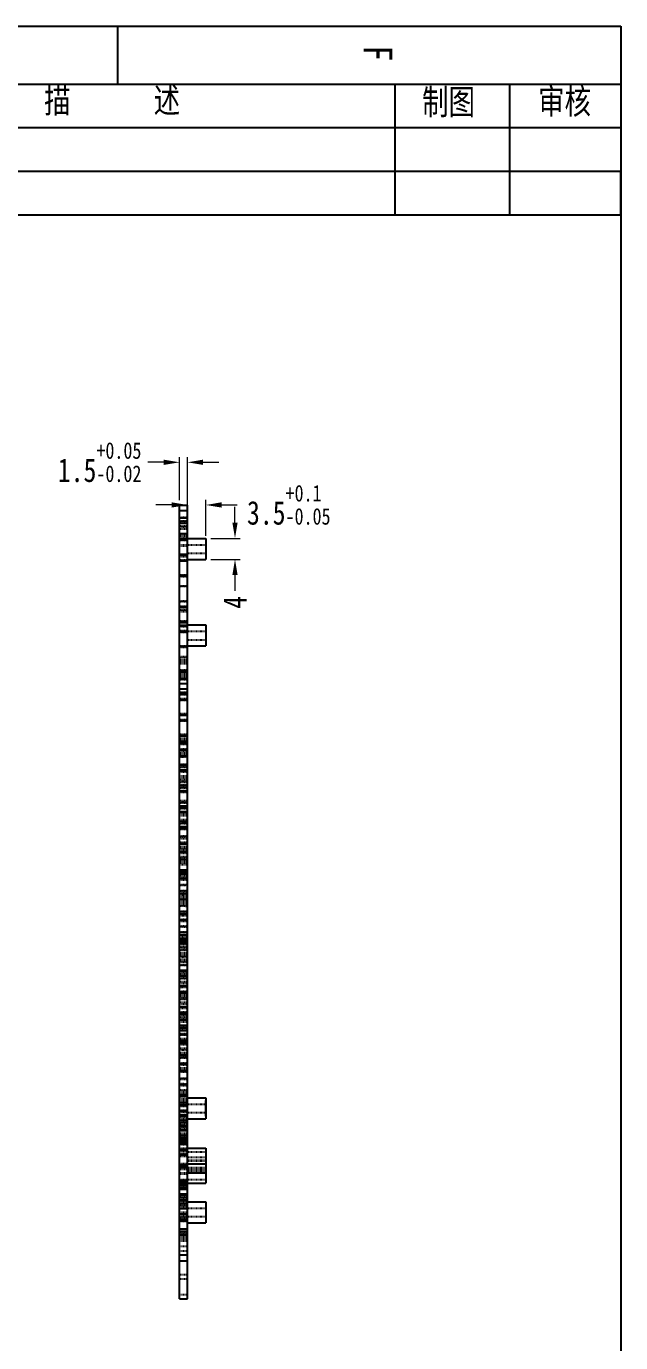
# Model space of a CAD drawing. Header units: inches. Extents: x 457 to 1932, y -186 to 238.
# Drawn here: x 1819.2 to 1932.4, y -13.7 to 236.9 of the extents above; entities that cross this region are included whole.
import ezdxf

# ---------------------------------------------------------------- set-up
doc = ezdxf.new("R2010")
doc.units = ezdxf.units.IN
doc.header["$LTSCALE"] = 1.21
doc.header["$MEASUREMENT"] = 0
doc.header["$PDMODE"] = 3
doc.header["$PDSIZE"] = 0.3125
doc.linetypes.add('HIDDEN', pattern=[0.2, 0.1, -0.1])
doc.layers.get('0').update_dxf_attribs({"linetype": 'CONTINUOUS'})
doc.layers.get('Defpoints').update_dxf_attribs({"linetype": 'CONTINUOUS'})
doc.layers.add('DEFAULT_2', color=8, linetype='HIDDEN')
doc.styles.get("Standard").update_dxf_attribs({"font": 'txt', "width": 0.8})
doc.dimstyles.new('YanXiu', dxfattribs={"dimscale": 1.5, "dimtxt": 3, "dimasz": 2, "dimexe": 0.66, "dimexo": 0.66, "dimgap": 0.66, "dimtad": 0, "dimdsep": 46, "dimtxsty": 'Standard', "dimcen": 0, "dimclrd": 3, "dimclre": 6, "dimclrt": 3, "dimazin": 2, "dimtm": 1e-09, "dimtfac": 1, "dimtofl": 0, "dimtmove": 0, "dimatfit": 3, "dimfxl": 0, "dimlwd": 5, "dimlwe": 5, "dimarcsym": 0})

# ---------------------------------------------------------------- blocks, each defined once
blk = doc.blocks.new('*D19')
at = {"color": 3, "lineweight": 5}
for p, q in [((1845.36, 153.88), (1842.36, 153.88)), ((1852.86, 153.88), (1855.86, 153.88))]:
    blk.add_line(p, q, dxfattribs=at)
at = {"color": 6, "lineweight": 5}
for p, q in [((1848.36, 146.7), (1848.36, 154.87)), ((1849.86, 146.7), (1849.86, 154.87))]:
    blk.add_line(p, q, dxfattribs=at)
at = {"color": 3}
for points in [[(1845.36, 154.38), (1845.36, 153.38), (1848.36, 153.88)], [(1852.86, 154.38), (1852.86, 153.38), (1849.86, 153.88)]]:
    blk.add_solid(points, dxfattribs=at)
at = {"layer": 'Defpoints', "color": 0}
for p in [(1848.36, 153.88), (1848.36, 145.71), (1849.86, 145.71)]:
    blk.add_point(p, dxfattribs=at)
at = {"color": 3, "insert": (1833.15, 153.88), "char_height": 4.5, "attachment_point": 5}
blk.add_mtext('1.5{\\H0.7x;\\S+0.05^ -0.02;}', dxfattribs=at)
blk = doc.blocks.new('*D20')
at = {"color": 3, "lineweight": 5}
for p, q in [((1846.86, 145.76), (1843.86, 145.76)), ((1856.36, 145.76), (1859.36, 145.76))]:
    blk.add_line(p, q, dxfattribs=at)
at = {"color": 6, "lineweight": 5}
for p, q in [((1849.86, 139.89), (1849.86, 146.75)), ((1853.36, 139.89), (1853.36, 146.75))]:
    blk.add_line(p, q, dxfattribs=at)
at = {"color": 3}
for points in [[(1846.86, 146.26), (1846.86, 145.26), (1849.86, 145.76)], [(1856.36, 146.26), (1856.36, 145.26), (1853.36, 145.76)]]:
    blk.add_solid(points, dxfattribs=at)
at = {"layer": 'Defpoints', "color": 0}
for p in [(1853.36, 145.76), (1849.86, 138.9), (1853.36, 138.9)]:
    blk.add_point(p, dxfattribs=at)
at = {"color": 3, "insert": (1869.17, 145.76), "char_height": 4.5, "attachment_point": 5}
blk.add_mtext('3.5{\\H0.7x;\\S+0.1^ -0.05;}', dxfattribs=at)
blk = doc.blocks.new('*D23')
at = {"color": 3, "lineweight": 5}
for p, q in [((1858.93, 142.4), (1858.93, 145.4)), ((1858.93, 132.4), (1858.93, 129.4))]:
    blk.add_line(p, q, dxfattribs=at)
at = {"color": 6, "lineweight": 5}
for p, q in [((1854.35, 139.4), (1859.92, 139.4)), ((1854.35, 135.4), (1859.92, 135.4))]:
    blk.add_line(p, q, dxfattribs=at)
at = {"color": 3}
for points in [[(1858.43, 142.4), (1859.43, 142.4), (1858.93, 139.4)], [(1858.43, 132.4), (1859.43, 132.4), (1858.93, 135.4)]]:
    blk.add_solid(points, dxfattribs=at)
at = {"layer": 'Defpoints', "color": 0}
for p in [(1853.36, 139.4), (1853.36, 135.4), (1858.93, 135.4)]:
    blk.add_point(p, dxfattribs=at)
at = {"color": 3, "insert": (1858.93, 127.21), "char_height": 4.5, "attachment_point": 5, "rotation": 90}
blk.add_mtext('4', dxfattribs=at)

msp = doc.modelspace()

# ---------------------------------------------------------------- linework, layer by layer
at = {"color": 7, "linetype": 'Continuous'}
for p, q in [((1289.635, 236.866), (1932.382, 236.866)), ((1836.63, 225.86), (1836.63, 236.866)), ((1932.382, 236.866), (1932.382, -186.202)), ((1300.641, 225.86), (1932.382, 225.86)), ((1728.861, 225.833), (1931.884, 225.833)), ((1889.379, 225.86), (1889.379, 201.013)), ((1911.238, 225.86), (1911.238, 201.013)), ((1932.382, 225.86), (1932.382, 203.092)), ((1729.359, 217.596), (1932.382, 217.596)), ((1848.355, -5.382), (1848.355, 145.699)), ((1848.355, 145.699), (1849.855, 145.699)), ((1849.855, -5.382), (1849.855, 145.699)), ((1848.355, 144.699), (1849.855, 144.699)), ((1849.855, 143.259), (1848.355, 143.259)), ((1849.855, 142.259), (1848.355, 142.259)), ((1849.855, 140.259), (1848.355, 140.259)), ((1849.855, 139.397), (1853.355, 139.397)), ((1853.355, 139.397), (1853.355, 135.397)), ((1849.855, 135.397), (1853.355, 135.397)), ((1849.855, 122.914), (1853.355, 122.914)), ((1853.355, 122.914), (1853.355, 118.914)), ((1853.355, 122.413), (1853.355, 119.415)), ((1849.855, 118.914), (1853.355, 118.914)), ((1849.855, 111.729), (1848.355, 111.729)), ((1848.355, 110.729), (1849.855, 110.729)), ((1848.355, 109.729), (1849.855, 109.729)), ((1848.355, 47.729), (1849.855, 47.729)), ((1848.355, 46.729), (1849.855, 46.729)), ((1848.355, 45.729), (1849.855, 45.729)), ((1849.855, 32.904), (1853.355, 32.904)), ((1853.355, 32.904), (1853.355, 28.904)), ((1853.355, 29.404), (1853.355, 32.404)), ((1849.855, 28.904), (1853.355, 28.904)), ((1849.855, 23.315), (1853.355, 23.315)), ((1853.355, 23.314), (1853.355, 18.621)), ((1849.855, 20.315), (1853.355, 20.315)), ((1849.855, 18.62), (1853.355, 18.62)), ((1853.355, 18.484), (1853.355, 16.639)), ((1848.355, 16.524), (1849.855, 16.524)), ((1848.355, 15.524), (1849.855, 15.524)), ((1849.855, 16.638), (1853.355, 16.638)), ((1849.855, 14.524), (1848.355, 14.524)), ((1848.355, 12.824), (1849.855, 12.824)), ((1849.855, 13.128), (1853.355, 13.128)), ((1853.355, 13.128), (1853.355, 9.128)), ((1853.355, 12.627), (1853.355, 9.63)), ((1848.355, 11.824), (1849.855, 11.824)), ((1848.355, 7.959), (1849.855, 7.959)), ((1849.855, 9.128), (1853.355, 9.128)), ((1848.355, 6.849), (1849.855, 6.849)), ((1848.355, 3.02), (1849.855, 3.02)), ((1848.355, 1.909), (1849.855, 1.909)), ((1848.355, -5.382), (1849.855, -5.382))]:
    msp.add_line(p, q, dxfattribs=at)
for p, q in [((1729.359, 209.304), (1932.382, 209.304)), ((1932.382, 203.639), (1932.382, 209.304)), ((1932.382, 201.013), (1932.382, 203.639)), ((1729.359, 201.013), (1932.382, 201.013))]:
    msp.add_line(p, q)
at = {"layer": 'DEFAULT_2', "color": 8, "linetype": 'HIDDEN'}
for p, q in [((1848.355, 145.699), (1848.355, 145.715)), ((1848.355, 145.715), (1849.855, 145.715)), ((1849.855, 145.71), (1849.855, 145.715)), ((1848.355, 144.715), (1849.855, 144.715)), ((1848.355, 143.459), (1849.855, 143.459)), ((1848.355, 142.71), (1849.855, 142.71)), ((1849.855, 142.587), (1848.355, 142.587)), ((1849.855, 142.459), (1848.355, 142.459)), ((1849.855, 142.412), (1848.355, 142.412)), ((1849.855, 141.709), (1848.355, 141.709)), ((1848.355, 141.587), (1849.855, 141.587)), ((1849.855, 141.157), (1848.355, 141.157)), ((1849.855, 139.855), (1848.355, 139.855)), ((1849.855, 139.737), (1848.355, 139.737)), ((1848.355, 139.45), (1849.855, 139.45)), ((1848.355, 139.25), (1849.855, 139.25)), ((1849.855, 139.218), (1848.355, 139.218)), ((1848.355, 139.153), (1849.855, 139.153)), ((1849.855, 139.063), (1848.355, 139.063)), ((1849.855, 138.999), (1848.355, 138.999)), ((1848.355, 138.171), (1849.855, 138.171)), ((1848.355, 137.963), (1849.855, 137.963)), ((1849.855, 138.197), (1853.355, 138.197)), ((1848.355, 136.388), (1849.855, 136.388)), ((1849.855, 136.342), (1848.355, 136.342)), ((1849.855, 136.151), (1848.355, 136.151)), ((1848.355, 136.105), (1849.855, 136.105)), ((1848.355, 135.963), (1849.855, 135.963)), ((1849.855, 136.597), (1853.355, 136.597)), ((1849.855, 135.254), (1848.355, 135.254)), ((1848.355, 135.215), (1849.855, 135.215)), ((1848.355, 135.1), (1849.855, 135.1)), ((1849.855, 135.061), (1848.355, 135.061)), ((1848.355, 132.424), (1849.855, 132.424)), ((1849.855, 132.404), (1848.355, 132.404)), ((1849.855, 132.187), (1848.355, 132.187)), ((1848.355, 132.167), (1849.855, 132.167)), ((1848.355, 130.363), (1849.855, 130.363)), ((1849.855, 130.208), (1848.355, 130.208)), ((1848.355, 127.539), (1849.855, 127.539)), ((1849.855, 127.302), (1848.355, 127.302)), ((1848.355, 126.425), (1849.855, 126.425)), ((1849.855, 126.405), (1848.355, 126.405)), ((1849.855, 126.27), (1848.355, 126.27)), ((1848.355, 126.251), (1849.855, 126.251)), ((1849.855, 125.762), (1848.355, 125.762)), ((1848.355, 125.693), (1849.855, 125.693)), ((1848.355, 125.65), (1849.855, 125.65)), ((1848.355, 125.525), (1849.855, 125.525)), ((1848.355, 125.45), (1849.855, 125.45)), ((1849.855, 123.613), (1848.355, 123.613)), ((1848.355, 123.575), (1849.855, 123.575)), ((1848.355, 123.376), (1849.855, 123.376)), ((1849.855, 123.338), (1848.355, 123.338)), ((1848.355, 122.849), (1849.855, 122.849)), ((1849.855, 122.799), (1848.355, 122.799)), ((1849.855, 122.695), (1848.355, 122.695)), ((1848.355, 122.644), (1849.855, 122.644)), ((1849.855, 121.798), (1848.355, 121.798)), ((1848.355, 121.755), (1849.855, 121.755)), ((1848.355, 121.561), (1849.855, 121.561)), ((1849.855, 121.518), (1848.355, 121.518)), ((1849.855, 121.714), (1853.355, 121.714)), ((1848.355, 118.885), (1849.855, 118.885)), ((1849.855, 118.861), (1848.355, 118.861)), ((1849.855, 118.731), (1848.355, 118.731)), ((1848.355, 118.706), (1849.855, 118.706)), ((1849.855, 120.114), (1853.355, 120.114)), ((1848.355, 116.902), (1849.855, 116.902)), ((1849.855, 116.665), (1848.355, 116.665)), ((1849.855, 116.244), (1848.355, 116.244)), ((1849.855, 115.944), (1848.355, 115.944)), ((1849.855, 115.714), (1848.355, 115.714)), ((1849.855, 115.514), (1848.355, 115.514)), ((1849.855, 114.314), (1848.355, 114.314)), ((1848.355, 114.269), (1849.855, 114.269)), ((1848.355, 114.235), (1849.855, 114.235)), ((1849.855, 114.114), (1848.355, 114.114)), ((1848.355, 114.035), (1849.855, 114.035)), ((1848.355, 114), (1849.855, 114)), ((1849.855, 113.846), (1848.355, 113.846)), ((1849.855, 113.544), (1848.355, 113.544)), ((1849.855, 113.244), (1848.355, 113.244)), ((1849.855, 112.949), (1848.355, 112.949)), ((1849.855, 112.796), (1848.355, 112.796)), ((1848.355, 112.712), (1849.855, 112.712)), ((1848.355, 112.642), (1849.855, 112.642)), ((1849.855, 112.488), (1848.355, 112.488)), ((1849.855, 110.07), (1848.355, 110.07)), ((1848.355, 110.036), (1849.855, 110.036)), ((1848.355, 109.969), (1849.855, 109.969)), ((1848.355, 109.916), (1849.855, 109.916)), ((1849.855, 109.882), (1848.355, 109.882)), ((1848.355, 109.83), (1849.855, 109.831)), ((1848.355, 109.728), (1848.611, 109.734)), ((1849.855, 108.832), (1848.355, 108.832)), ((1848.355, 108.704), (1849.855, 108.704)), ((1848.355, 108.678), (1849.855, 108.678)), ((1849.855, 108.55), (1848.355, 108.55)), ((1849.855, 106.001), (1848.355, 106.002)), ((1848.355, 105.892), (1849.855, 105.893)), ((1848.355, 105.764), (1848.611, 105.769)), ((1849.855, 104.867), (1848.355, 104.867)), ((1848.355, 104.766), (1849.855, 104.766)), ((1848.355, 104.713), (1849.855, 104.713)), ((1849.855, 104.612), (1848.355, 104.612)), ((1849.855, 102.037), (1848.355, 102.038)), ((1848.355, 101.954), (1849.855, 101.955)), ((1849.855, 101.914), (1848.355, 101.914)), ((1848.355, 101.8), (1848.611, 101.805)), ((1849.855, 101.714), (1848.355, 101.714)), ((1849.855, 101.244), (1848.355, 101.244)), ((1849.855, 100.944), (1848.355, 100.944)), ((1849.855, 100.903), (1848.355, 100.903)), ((1848.355, 100.828), (1849.855, 100.828)), ((1848.355, 100.749), (1849.855, 100.749)), ((1849.855, 100.674), (1848.355, 100.674)), ((1849.855, 100.514), (1848.355, 100.514)), ((1848.355, 100.435), (1849.855, 100.435)), ((1849.855, 100.314), (1848.355, 100.314)), ((1848.355, 100.235), (1849.855, 100.235)), ((1848.611, 101.805), (1848.864, 101.812)), ((1848.864, 101.812), (1849.364, 101.812)), ((1849.364, 101.812), (1849.855, 101.823)), ((1849.855, 99.103), (1848.355, 99.102)), ((1848.355, 98.945), (1849.855, 98.944)), ((1849.855, 98.544), (1848.355, 98.544)), ((1849.855, 98.244), (1848.355, 98.244)), ((1849.855, 98.073), (1848.355, 98.073)), ((1848.355, 98.016), (1849.855, 98.017)), ((1848.355, 97.836), (1848.611, 97.841)), ((1848.611, 97.841), (1848.864, 97.848)), ((1848.864, 97.848), (1849.364, 97.848)), ((1849.364, 97.848), (1849.855, 97.859)), ((1849.855, 99.182), (1849.6, 99.176)), ((1848.355, 96.426), (1849.855, 96.426)), ((1849.855, 96.272), (1848.355, 96.272)), ((1849.855, 96.254), (1848.355, 96.254)), ((1848.355, 96.133), (1849.855, 96.133)), ((1848.355, 96.1), (1849.855, 96.1)), ((1848.355, 95.967), (1849.855, 95.967)), ((1849.855, 95.813), (1848.355, 95.813)), ((1849.855, 95.264), (1848.355, 95.264)), ((1848.846, 95.232), (1848.355, 95.221)), ((1849.6, 95.239), (1848.846, 95.232)), ((1849.855, 95.244), (1849.6, 95.239)), ((1848.355, 95.186), (1849.855, 95.186)), ((1849.855, 95.139), (1848.355, 95.138)), ((1849.855, 95.064), (1848.355, 95.064)), ((1848.355, 95.007), (1849.855, 95.006)), ((1848.355, 94.986), (1849.855, 94.986)), ((1848.355, 94.192), (1849.855, 94.192)), ((1848.355, 93.892), (1849.855, 93.892)), ((1849.855, 93.424), (1848.355, 93.424)), ((1848.355, 93.187), (1848.611, 93.192)), ((1848.355, 93.156), (1849.855, 93.156)), ((1848.355, 92.462), (1849.855, 92.462)), ((1849.855, 92.35), (1848.355, 92.35)), ((1849.855, 92.308), (1848.355, 92.308)), ((1849.855, 92.29), (1848.355, 92.29)), ((1848.355, 92.195), (1849.855, 92.195)), ((1848.355, 92.136), (1849.855, 92.136)), ((1848.355, 92.029), (1849.855, 92.029)), ((1849.855, 91.875), (1848.355, 91.875)), ((1849.855, 91.174), (1848.355, 91.174)), ((1848.355, 91.069), (1849.855, 91.068)), ((1849.855, 91.306), (1849.6, 91.301)), ((1849.855, 89.459), (1848.355, 89.46)), ((1848.355, 89.223), (1848.611, 89.228)), ((1848.355, 89.218), (1849.855, 89.218)), ((1848.355, 88.498), (1849.855, 88.498)), ((1849.855, 88.412), (1848.355, 88.412)), ((1849.855, 88.344), (1848.355, 88.344)), ((1849.855, 88.326), (1848.355, 88.326)), ((1848.355, 88.257), (1849.855, 88.257)), ((1848.355, 88.172), (1849.855, 88.172)), ((1848.355, 88.092), (1849.855, 88.092)), ((1849.855, 87.937), (1848.355, 87.937)), ((1848.846, 87.356), (1848.355, 87.345)), ((1848.355, 87.242), (1849.855, 87.242)), ((1849.855, 87.21), (1848.355, 87.21)), ((1848.355, 87.131), (1849.855, 87.131)), ((1848.355, 86.942), (1849.855, 86.942)), ((1848.355, 86.642), (1849.855, 86.642)), ((1848.355, 85.892), (1849.855, 85.892)), ((1848.355, 85.597), (1849.855, 85.597)), ((1849.855, 85.495), (1848.355, 85.496)), ((1848.355, 85.397), (1849.855, 85.397)), ((1848.355, 85.28), (1849.855, 85.28)), ((1848.355, 85.258), (1848.611, 85.264)), ((1848.611, 85.264), (1848.864, 85.27)), ((1849.346, 87.356), (1848.846, 87.356)), ((1848.864, 85.27), (1849.364, 85.27)), ((1849.6, 87.363), (1849.346, 87.356)), ((1849.364, 85.27), (1849.855, 85.281)), ((1849.855, 87.368), (1849.6, 87.363)), ((1848.355, 84.534), (1849.855, 84.534)), ((1849.855, 84.474), (1848.355, 84.474)), ((1849.855, 84.38), (1848.355, 84.38)), ((1849.855, 84.362), (1848.355, 84.362)), ((1848.355, 84.319), (1849.855, 84.319)), ((1848.355, 84.208), (1849.855, 84.208)), ((1848.355, 84.154), (1849.855, 84.154)), ((1849.855, 83.999), (1848.355, 83.999)), ((1849.855, 82.561), (1848.355, 82.56)), ((1848.355, 82.27), (1849.855, 82.27)), ((1849.855, 81.531), (1848.355, 81.532)), ((1849.855, 81.464), (1848.355, 81.464)), ((1848.355, 81.386), (1849.855, 81.386)), ((1848.355, 81.342), (1849.855, 81.342)), ((1848.355, 81.294), (1848.611, 81.299)), ((1849.855, 81.264), (1848.355, 81.264)), ((1848.355, 81.186), (1849.855, 81.186)), ((1849.855, 80.64), (1848.355, 80.64)), ((1849.855, 80.397), (1848.355, 80.397)), ((1848.355, 80.243), (1849.855, 80.243)), ((1848.611, 81.299), (1848.864, 81.306)), ((1848.864, 81.306), (1849.364, 81.306)), ((1849.364, 81.306), (1849.855, 81.317)), ((1849.855, 82.507), (1849.6, 82.502)), ((1848.355, 79.885), (1849.855, 79.885)), ((1849.855, 79.73), (1848.355, 79.73)), ((1849.855, 79.613), (1848.355, 79.613)), ((1848.355, 79.458), (1849.855, 79.458)), ((1849.855, 78.597), (1848.355, 78.596)), ((1848.846, 78.557), (1848.355, 78.546)), ((1848.355, 78.332), (1849.855, 78.332)), ((1849.855, 78.144), (1848.355, 78.144)), ((1849.855, 77.844), (1848.355, 77.844)), ((1849.346, 78.557), (1848.846, 78.557)), ((1849.6, 78.564), (1849.346, 78.557)), ((1849.855, 78.569), (1849.6, 78.564)), ((1849.855, 77.567), (1848.355, 77.568)), ((1848.355, 77.33), (1848.611, 77.335)), ((1848.355, 76.337), (1849.855, 76.337)), ((1849.855, 76.214), (1848.355, 76.214)), ((1849.855, 76.182), (1848.355, 76.182)), ((1848.355, 76.136), (1849.855, 76.136)), ((1849.855, 76.014), (1848.355, 76.014)), ((1848.355, 75.937), (1849.855, 75.937)), ((1848.355, 75.92), (1849.855, 75.92)), ((1849.855, 75.766), (1848.355, 75.766)), ((1849.855, 75.675), (1848.355, 75.675)), ((1848.355, 75.521), (1849.855, 75.521)), ((1849.855, 75.444), (1848.355, 75.444)), ((1849.855, 75.144), (1848.355, 75.144)), ((1849.855, 74.633), (1848.355, 74.632)), ((1849.855, 74.616), (1848.355, 74.616)), ((1848.684, 74.615), (1848.355, 74.608)), ((1848.355, 74.462), (1849.855, 74.462)), ((1848.355, 74.394), (1849.855, 74.394)), ((1848.355, 73.525), (1849.855, 73.525)), ((1849.6, 74.626), (1848.684, 74.615)), ((1849.855, 74.631), (1849.6, 74.626)), ((1848.355, 72.399), (1849.855, 72.399)), ((1849.855, 72.244), (1848.355, 72.244)), ((1848.355, 71.956), (1849.855, 71.956)), ((1848.355, 71.797), (1849.855, 71.797)), ((1849.855, 71.737), (1848.355, 71.737)), ((1848.355, 71.583), (1849.855, 71.583)), ((1848.355, 71.549), (1848.611, 71.554)), ((1848.355, 71.292), (1849.855, 71.292)), ((1848.846, 70.681), (1848.355, 70.67)), ((1849.855, 70.669), (1848.355, 70.668)), ((1849.855, 70.652), (1848.355, 70.652)), ((1848.355, 70.542), (1849.855, 70.542)), ((1848.355, 70.498), (1849.855, 70.498)), ((1848.355, 70.456), (1849.855, 70.456)), ((1848.355, 70.242), (1849.855, 70.242)), ((1849.346, 70.681), (1848.846, 70.681)), ((1849.6, 70.688), (1849.346, 70.681)), ((1849.855, 70.693), (1849.6, 70.688)), ((1848.355, 69.942), (1849.855, 69.942)), ((1848.355, 69.587), (1849.855, 69.588)), ((1848.355, 68.461), (1849.855, 68.461)), ((1849.855, 68.306), (1848.355, 68.306)), ((1848.355, 67.992), (1849.855, 67.992)), ((1849.855, 67.838), (1848.355, 67.838)), ((1849.855, 67.822), (1848.355, 67.822)), ((1849.855, 67.799), (1848.355, 67.799)), ((1848.355, 67.645), (1849.855, 67.645)), ((1848.355, 67.585), (1848.611, 67.59)), ((1849.855, 66.704), (1848.355, 66.704)), ((1849.855, 66.688), (1848.355, 66.688)), ((1848.355, 66.534), (1849.855, 66.534)), ((1848.355, 65.649), (1849.855, 65.65)), ((1848.355, 64.523), (1849.855, 64.523)), ((1849.855, 64.368), (1848.355, 64.368)), ((1848.355, 64.028), (1849.855, 64.028)), ((1849.855, 63.874), (1848.355, 63.874)), ((1849.855, 63.857), (1848.355, 63.858)), ((1848.355, 63.621), (1848.611, 63.626)), ((1848.355, 63.292), (1849.855, 63.292)), ((1849.855, 63.144), (1848.355, 63.144)), ((1848.355, 62.992), (1849.855, 62.992)), ((1848.846, 62.864), (1848.355, 62.853)), ((1849.855, 62.844), (1848.355, 62.844)), ((1849.855, 62.724), (1848.355, 62.724)), ((1849.346, 62.864), (1848.846, 62.864)), ((1849.6, 62.871), (1849.346, 62.864)), ((1849.855, 62.876), (1849.6, 62.871)), ((1848.355, 62.64), (1849.855, 62.639)), ((1848.355, 62.57), (1849.855, 62.57)), ((1849.855, 62.414), (1848.355, 62.414)), ((1848.355, 62.336), (1849.855, 62.336)), ((1849.855, 62.214), (1848.355, 62.214)), ((1848.355, 62.136), (1849.855, 62.136)), ((1848.355, 61.711), (1849.855, 61.712)), ((1849.855, 60.923), (1848.355, 60.923)), ((1849.855, 60.444), (1848.355, 60.444)), ((1849.855, 60.144), (1848.355, 60.144)), ((1849.855, 59.982), (1848.355, 59.982)), ((1849.855, 59.893), (1848.355, 59.894)), ((1848.355, 59.828), (1849.855, 59.828)), ((1848.355, 59.656), (1848.611, 59.662)), ((1849.855, 59.164), (1848.355, 59.164)), ((1849.855, 58.864), (1848.355, 58.864)), ((1848.355, 58.702), (1849.855, 58.701)), ((1848.355, 58.247), (1849.855, 58.247)), ((1849.855, 58.093), (1848.355, 58.093)), ((1849.855, 58.938), (1849.6, 58.933)), ((1849.855, 57.164), (1848.355, 57.164)), ((1848.355, 57.086), (1849.855, 57.086)), ((1849.855, 57.001), (1848.355, 57.001)), ((1849.855, 56.959), (1848.355, 56.958)), ((1848.355, 56.886), (1849.855, 56.886)), ((1848.355, 56.847), (1849.855, 56.847)), ((1849.855, 56.464), (1848.355, 56.464)), ((1848.355, 56.192), (1849.855, 56.192)), ((1849.855, 56.164), (1848.355, 56.164)), ((1849.855, 56.044), (1848.355, 56.044)), ((1848.355, 55.89), (1849.855, 55.89)), ((1848.355, 55.724), (1849.855, 55.724)), ((1849.855, 55.57), (1848.355, 55.57)), ((1848.355, 54.764), (1849.855, 54.763)), ((1848.355, 54.283), (1849.855, 54.283)), ((1849.855, 54.17), (1848.355, 54.171)), ((1849.855, 54.128), (1848.355, 54.128)), ((1848.355, 53.934), (1848.611, 53.939)), ((1849.855, 53.037), (1848.355, 53.037)), ((1849.855, 52.995), (1848.355, 52.994)), ((1848.355, 52.912), (1849.855, 52.913)), ((1848.355, 52.883), (1849.855, 52.883)), ((1849.855, 55), (1849.6, 54.995)), ((1849.855, 52.344), (1848.355, 52.344)), ((1849.855, 52.144), (1848.355, 52.144)), ((1849.855, 52.106), (1848.355, 52.106)), ((1848.355, 51.952), (1849.855, 51.952)), ((1848.355, 51.786), (1849.855, 51.786)), ((1849.855, 51.632), (1848.355, 51.632)), ((1848.355, 50.826), (1849.855, 50.825)), ((1848.355, 50.318), (1849.855, 50.318)), ((1849.855, 50.206), (1848.355, 50.207)), ((1849.855, 50.164), (1848.355, 50.164)), ((1849.855, 51.062), (1849.6, 51.057)), ((1848.355, 49.969), (1848.611, 49.974)), ((1848.355, 49.242), (1849.855, 49.242)), ((1849.855, 49.073), (1848.355, 49.073)), ((1849.855, 49.031), (1848.355, 49.03)), ((1848.355, 48.974), (1849.855, 48.975)), ((1848.355, 48.942), (1849.855, 48.942)), ((1848.355, 48.919), (1849.855, 48.919)), ((1848.355, 48.642), (1849.855, 48.642)), ((1849.855, 48.168), (1848.355, 48.168)), ((1848.355, 48.014), (1849.855, 48.014)), ((1848.355, 47.892), (1849.855, 47.892)), ((1848.355, 47.848), (1849.855, 47.848)), ((1849.855, 47.694), (1848.355, 47.694)), ((1848.355, 47.597), (1849.855, 47.597)), ((1848.355, 47.397), (1849.855, 47.397)), ((1848.355, 46.354), (1849.855, 46.354)), ((1849.855, 46.242), (1848.355, 46.243)), ((1849.855, 46.2), (1848.355, 46.2)), ((1848.355, 46.005), (1848.611, 46.01)), ((1849.855, 45.108), (1848.355, 45.108)), ((1848.355, 45.036), (1849.855, 45.037)), ((1848.355, 44.954), (1849.855, 44.954)), ((1849.855, 44.164), (1848.355, 44.164)), ((1848.355, 43.91), (1849.855, 43.91)), ((1849.855, 43.864), (1848.355, 43.864)), ((1849.855, 43.756), (1848.355, 43.756)), ((1849.855, 43.364), (1848.355, 43.364)), ((1849.855, 43.308), (1848.355, 43.307)), ((1848.355, 43.286), (1849.855, 43.286)), ((1849.855, 43.164), (1848.355, 43.164)), ((1848.355, 43.086), (1849.855, 43.086)), ((1849.855, 42.278), (1848.355, 42.278)), ((1848.355, 42.041), (1848.611, 42.046)), ((1848.355, 42.027), (1849.855, 42.026)), ((1849.855, 41.464), (1848.355, 41.464)), ((1849.855, 41.164), (1848.355, 41.164)), ((1849.855, 41.144), (1848.355, 41.144)), ((1848.355, 41.098), (1849.855, 41.099)), ((1848.355, 40.99), (1849.855, 40.99)), ((1848.355, 40.631), (1849.855, 40.631)), ((1849.855, 40.477), (1848.355, 40.477)), ((1849.855, 42.263), (1849.6, 42.258)), ((1849.855, 39.369), (1848.355, 39.369)), ((1849.855, 39.344), (1848.355, 39.343)), ((1848.355, 39.215), (1849.855, 39.215)), ((1849.855, 38.544), (1848.355, 38.544)), ((1849.855, 38.344), (1848.355, 38.344)), ((1849.855, 38.314), (1848.355, 38.314)), ((1848.846, 38.313), (1848.355, 38.303)), ((1849.855, 38.114), (1848.355, 38.114)), ((1848.355, 38.089), (1849.855, 38.088)), ((1848.355, 38.077), (1848.611, 38.082)), ((1848.355, 38.036), (1849.855, 38.036)), ((1849.855, 37.914), (1848.355, 37.914)), ((1848.355, 37.836), (1849.855, 37.836)), ((1848.611, 38.082), (1848.864, 38.089)), ((1849.346, 38.314), (1848.846, 38.313)), ((1848.864, 38.089), (1849.364, 38.089)), ((1849.6, 38.32), (1849.346, 38.314)), ((1849.364, 38.089), (1849.855, 38.1)), ((1849.855, 38.325), (1849.6, 38.32)), ((1848.355, 36.667), (1849.855, 36.667)), ((1849.855, 36.513), (1848.355, 36.513)), ((1849.855, 36.373), (1848.355, 36.373)), ((1849.855, 35.431), (1848.355, 35.431)), ((1849.855, 35.379), (1848.355, 35.379)), ((1848.355, 35.277), (1849.855, 35.277)), ((1848.355, 34.151), (1849.855, 34.15)), ((1848.355, 33.797), (1849.855, 33.797)), ((1848.355, 33.716), (1849.855, 33.716)), ((1848.355, 33.597), (1849.855, 33.597)), ((1849.855, 33.372), (1848.355, 33.372)), ((1848.355, 33.356), (1849.855, 33.356)), ((1848.355, 33.292), (1849.855, 33.292)), ((1848.355, 33.218), (1849.855, 33.218)), ((1849.855, 33.125), (1848.355, 33.125)), ((1849.855, 33.094), (1848.355, 33.094)), ((1848.355, 32.703), (1849.855, 32.703)), ((1849.855, 34.387), (1849.6, 34.382)), ((1848.355, 32.542), (1849.855, 32.542)), ((1848.355, 32.242), (1849.855, 32.242)), ((1849.855, 31.982), (1848.355, 31.982)), ((1848.355, 31.942), (1849.855, 31.942)), ((1848.355, 31.626), (1849.855, 31.626)), ((1849.855, 31.493), (1848.355, 31.493)), ((1849.855, 31.415), (1848.355, 31.415)), ((1848.355, 31.339), (1849.855, 31.339)), ((1848.355, 30.542), (1849.855, 30.542)), ((1849.855, 30.305), (1848.355, 30.305)), ((1848.355, 30.213), (1849.855, 30.212)), ((1849.855, 30.45), (1849.6, 30.444)), ((1849.855, 31.704), (1853.355, 31.704)), ((1849.855, 30.104), (1853.355, 30.104)), ((1849.855, 29.684), (1848.355, 29.684)), ((1848.355, 29.642), (1849.855, 29.642)), ((1849.855, 29.488), (1848.355, 29.488)), ((1848.355, 29.453), (1849.855, 29.453)), ((1849.855, 29.278), (1848.355, 29.278)), ((1848.355, 28.999), (1849.855, 28.999)), ((1848.355, 28.922), (1849.855, 28.922)), ((1848.355, 28.761), (1849.855, 28.761)), ((1848.355, 28.739), (1849.855, 28.739)), ((1849.855, 28.585), (1848.355, 28.585)), ((1848.355, 28.411), (1849.855, 28.411)), ((1848.355, 28.3), (1849.855, 28.3)), ((1849.855, 28.18), (1848.355, 28.18)), ((1849.855, 27.945), (1848.355, 27.945)), ((1849.855, 27.556), (1848.355, 27.556)), ((1849.855, 27.451), (1848.355, 27.45)), ((1848.355, 27.401), (1849.855, 27.401)), ((1849.855, 27.031), (1848.355, 27.031)), ((1848.355, 26.83), (1849.855, 26.831)), ((1848.355, 26.675), (1849.855, 26.675)), ((1849.855, 26.105), (1848.355, 26.105)), ((1849.855, 25.959), (1848.355, 25.959)), ((1848.355, 25.831), (1849.855, 25.831)), ((1848.355, 25.805), (1849.855, 25.805)), ((1848.355, 25.749), (1849.855, 25.749)), ((1849.855, 25.593), (1848.355, 25.593)), ((1849.855, 25.316), (1848.355, 25.316)), ((1848.355, 25.292), (1849.855, 25.292)), ((1849.855, 25.241), (1848.355, 25.241)), ((1849.855, 25.079), (1848.355, 25.079)), ((1848.355, 24.992), (1849.855, 24.992)), ((1848.355, 24.775), (1849.855, 24.775)), ((1849.855, 24.7), (1848.355, 24.7)), ((1849.855, 24.621), (1848.355, 24.621)), ((1848.355, 24.469), (1849.855, 24.469)), ((1849.855, 24.314), (1848.355, 24.314)), ((1848.355, 24.236), (1849.855, 24.236)), ((1849.855, 24.114), (1848.355, 24.114)), ((1848.355, 24.036), (1849.855, 24.036)), ((1848.355, 23.317), (1849.855, 23.317)), ((1848.355, 23.247), (1849.855, 23.247)), ((1848.355, 23.129), (1849.855, 23.129)), ((1849.855, 23.092), (1848.355, 23.092)), ((1848.846, 23.055), (1848.355, 23.044)), ((1849.855, 22.961), (1848.355, 22.961)), ((1849.855, 22.892), (1848.355, 22.892)), ((1848.355, 22.831), (1849.855, 22.83)), ((1849.346, 23.055), (1848.846, 23.055)), ((1849.6, 23.062), (1849.346, 23.055)), ((1849.855, 23.067), (1849.6, 23.062)), ((1849.855, 22.615), (1853.355, 22.615)), ((1848.355, 22.403), (1849.855, 22.403)), ((1849.855, 22.122), (1848.355, 22.122)), ((1848.355, 22.081), (1849.855, 22.081)), ((1849.855, 22.047), (1848.355, 22.047)), ((1849.855, 21.884), (1848.355, 21.884)), ((1849.855, 21.725), (1848.355, 21.725)), ((1848.355, 20.435), (1849.855, 20.435)), ((1848.355, 20.32), (1849.855, 20.32)), ((1848.355, 20.198), (1849.855, 20.198)), ((1849.855, 20.173), (1848.355, 20.173)), ((1849.855, 21.62), (1853.355, 21.62)), ((1849.855, 21.015), (1853.355, 21.015)), ((1849.855, 20.92), (1853.355, 20.92)), ((1848.355, 20.019), (1849.855, 20.019)), ((1849.855, 19.964), (1848.355, 19.964)), ((1849.855, 19.916), (1848.355, 19.916)), ((1848.355, 19.679), (1849.855, 19.679)), ((1849.855, 19.494), (1848.355, 19.494)), ((1849.855, 19.294), (1848.355, 19.294)), ((1849.855, 18.561), (1848.355, 18.561)), ((1849.855, 18.361), (1848.355, 18.361)), ((1849.855, 19.638), (1853.355, 19.638)), ((1849.855, 19.32), (1853.355, 19.32)), ((1849.855, 18.938), (1853.355, 18.938)), ((1853.355, 18.621), (1853.355, 18.484)), ((1848.355, 17.361), (1849.855, 17.361)), ((1849.855, 17.182), (1848.355, 17.182)), ((1848.355, 17.026), (1849.855, 17.026)), ((1848.355, 17.003), (1849.855, 17.003)), ((1848.355, 16.95), (1849.855, 16.95)), ((1849.855, 16.849), (1848.355, 16.849)), ((1849.855, 16.671), (1848.355, 16.671)), ((1848.355, 16.225), (1849.855, 16.225)), ((1848.355, 16.101), (1849.855, 16.101)), ((1848.355, 15.945), (1849.855, 15.945)), ((1849.855, 15.745), (1848.355, 15.745)), ((1848.355, 15.651), (1849.855, 15.651)), ((1849.855, 16.182), (1849.6, 16.177)), ((1849.855, 17.338), (1853.355, 17.338)), ((1848.355, 14.651), (1849.855, 14.651)), ((1849.855, 14.602), (1848.355, 14.602)), ((1848.355, 14.364), (1849.855, 14.364)), ((1849.855, 14.261), (1848.355, 14.261)), ((1849.855, 14.008), (1848.355, 14.008)), ((1848.355, 13.853), (1849.855, 13.853)), ((1848.355, 13.777), (1849.855, 13.777)), ((1849.855, 13.498), (1848.355, 13.498)), ((1848.355, 13.384), (1849.855, 13.384)), ((1849.855, 13.348), (1848.355, 13.348)), ((1849.855, 13.273), (1848.355, 13.273)), ((1848.355, 13.133), (1849.855, 13.133)), ((1848.355, 12.992), (1849.855, 12.992)), ((1849.855, 12.503), (1848.355, 12.503)), ((1849.855, 12.434), (1848.355, 12.434)), ((1848.355, 12.257), (1849.855, 12.257)), ((1848.355, 12.078), (1849.855, 12.078)), ((1848.355, 11.15), (1849.855, 11.15)), ((1848.355, 10.926), (1849.855, 10.926)), ((1849.855, 10.794), (1848.355, 10.794)), ((1848.355, 10.688), (1849.855, 10.688)), ((1848.355, 10.31), (1849.855, 10.31)), ((1849.855, 10.154), (1848.355, 10.154)), ((1849.855, 10.079), (1848.355, 10.079)), ((1849.855, 11.928), (1853.355, 11.928)), ((1849.855, 10.328), (1853.355, 10.328)), ((1849.855, 9.945), (1848.355, 9.945)), ((1849.855, 9.917), (1848.355, 9.917)), ((1848.355, 9.786), (1849.855, 9.786)), ((1849.855, 9.651), (1848.355, 9.651)), ((1848.355, 9.59), (1849.855, 9.59)), ((1848.355, 9.549), (1849.855, 9.549)), ((1849.855, 9.436), (1848.355, 9.436)), ((1848.355, 9.413), (1849.855, 9.413)), ((1848.355, 7.542), (1849.855, 7.542)), ((1849.855, 7.45), (1848.355, 7.45)), ((1849.855, 7.353), (1848.355, 7.353)), ((1849.855, 7.311), (1848.355, 7.311)), ((1848.355, 7.095), (1849.855, 7.095)), ((1849.855, 6.892), (1848.355, 6.892)), ((1848.355, 6.738), (1849.855, 6.738)), ((1848.355, 6.368), (1849.855, 6.368)), ((1848.355, 6.131), (1849.855, 6.131)), ((1848.355, 5.942), (1849.855, 5.942)), ((1848.355, 5.704), (1849.855, 5.704)), ((1848.355, 4.678), (1849.855, 4.678)), ((1848.355, 3.814), (1849.855, 3.814)), ((1849.855, -0.753), (1848.355, -0.753)), ((1849.855, -1.626), (1848.355, -1.626)), ((1848.355, -4.5), (1849.855, -4.5))]:
    msp.add_line(p, q, dxfattribs=at)
for points, knots in [([(1849.855, 109.594), (1849.73, 109.594), (1849.418, 109.609), (1848.918, 109.599), (1848.543, 109.617), (1848.355, 109.617)], [0, 0, 0, 0, 0.2500049, 0.6249993, 1, 1, 1, 1]), ([(1848.611, 109.734), (1848.714, 109.737), (1848.922, 109.744), (1849.337, 109.735), (1849.648, 109.751), (1849.855, 109.751)], [0, 0, 0, 0, 0.2500005, 0.5000158, 1, 1, 1, 1]), ([(1849.855, 105.656), (1849.73, 105.656), (1849.418, 105.671), (1848.918, 105.661), (1848.543, 105.679), (1848.355, 105.679)], [0, 0, 0, 0, 0.2500049, 0.6249993, 1, 1, 1, 1]), ([(1848.611, 105.769), (1848.714, 105.773), (1848.922, 105.78), (1849.337, 105.771), (1849.648, 105.787), (1849.855, 105.787)], [0, 0, 0, 0, 0.2500005, 0.5000158, 1, 1, 1, 1]), ([(1849.855, 101.718), (1849.73, 101.718), (1849.418, 101.733), (1848.918, 101.723), (1848.543, 101.741), (1848.355, 101.741)], [0, 0, 0, 0, 0.2500049, 0.6249993, 1, 1, 1, 1]), ([(1848.355, 99.339), (1848.48, 99.339), (1848.792, 99.324), (1849.293, 99.334), (1849.668, 99.316), (1849.855, 99.316)], [0, 0, 0, 0, 0.2500049, 0.6249993, 1, 1, 1, 1]), ([(1849.6, 99.176), (1849.496, 99.173), (1849.289, 99.166), (1848.874, 99.175), (1848.563, 99.159), (1848.355, 99.159)], [0, 0, 0, 0, 0.2500005, 0.5000156, 1, 1, 1, 1]), ([(1849.855, 97.78), (1849.73, 97.78), (1849.418, 97.795), (1848.918, 97.785), (1848.543, 97.803), (1848.355, 97.803)], [0, 0, 0, 0, 0.2500049, 0.6249993, 1, 1, 1, 1]), ([(1848.355, 95.375), (1848.48, 95.375), (1848.792, 95.36), (1849.293, 95.37), (1849.668, 95.352), (1849.855, 95.352)], [0, 0, 0, 0, 0.2500049, 0.6249993, 1, 1, 1, 1]), ([(1849.855, 92.919), (1849.73, 92.919), (1849.418, 92.934), (1848.918, 92.924), (1848.543, 92.942), (1848.355, 92.942)], [0, 0, 0, 0, 0.2500049, 0.6249993, 1, 1, 1, 1]), ([(1848.611, 93.192), (1848.714, 93.195), (1848.922, 93.202), (1849.337, 93.194), (1849.648, 93.21), (1849.855, 93.21)], [0, 0, 0, 0, 0.2500005, 0.5000158, 1, 1, 1, 1]), ([(1848.355, 91.411), (1848.48, 91.411), (1848.792, 91.396), (1849.293, 91.406), (1849.668, 91.388), (1849.855, 91.388)], [0, 0, 0, 0, 0.2500049, 0.6249993, 1, 1, 1, 1]), ([(1849.6, 91.301), (1849.496, 91.297), (1849.289, 91.29), (1848.874, 91.299), (1848.563, 91.283), (1848.355, 91.283)], [0, 0, 0, 0, 0.2500005, 0.5000156, 1, 1, 1, 1]), ([(1849.855, 88.981), (1849.73, 88.981), (1849.418, 88.997), (1848.918, 88.986), (1848.543, 89.004), (1848.355, 89.004)], [0, 0, 0, 0, 0.2500049, 0.6249993, 1, 1, 1, 1]), ([(1848.611, 89.228), (1848.714, 89.231), (1848.922, 89.238), (1849.337, 89.229), (1849.648, 89.246), (1849.855, 89.246)], [0, 0, 0, 0, 0.2500005, 0.5000158, 1, 1, 1, 1]), ([(1848.355, 87.447), (1848.48, 87.447), (1848.792, 87.431), (1849.293, 87.442), (1849.668, 87.424), (1849.855, 87.424)], [0, 0, 0, 0, 0.2500049, 0.6249993, 1, 1, 1, 1]), ([(1849.855, 85.043), (1849.73, 85.043), (1849.418, 85.059), (1848.918, 85.048), (1848.543, 85.066), (1848.355, 85.066)], [0, 0, 0, 0, 0.2500049, 0.6249993, 1, 1, 1, 1]), ([(1848.355, 82.798), (1848.48, 82.798), (1848.792, 82.782), (1849.293, 82.793), (1849.668, 82.775), (1849.855, 82.775)], [0, 0, 0, 0, 0.2500049, 0.6249993, 1, 1, 1, 1]), ([(1849.6, 82.502), (1849.496, 82.498), (1849.289, 82.492), (1848.874, 82.5), (1848.563, 82.484), (1848.355, 82.484)], [0, 0, 0, 0, 0.2500005, 0.5000156, 1, 1, 1, 1]), ([(1849.855, 81.105), (1849.73, 81.105), (1849.418, 81.121), (1848.918, 81.11), (1848.543, 81.128), (1848.355, 81.128)], [0, 0, 0, 0, 0.2500049, 0.6249993, 1, 1, 1, 1]), ([(1848.355, 78.834), (1848.48, 78.834), (1848.792, 78.818), (1849.293, 78.829), (1849.668, 78.811), (1849.855, 78.811)], [0, 0, 0, 0, 0.2500049, 0.6249993, 1, 1, 1, 1]), ([(1848.611, 77.335), (1848.714, 77.339), (1848.922, 77.345), (1849.337, 77.337), (1849.648, 77.353), (1849.855, 77.353)], [0, 0, 0, 0, 0.2500005, 0.5000158, 1, 1, 1, 1]), ([(1848.355, 74.869), (1848.48, 74.869), (1848.792, 74.854), (1849.293, 74.865), (1849.668, 74.846), (1849.855, 74.846)], [0, 0, 0, 0, 0.2500049, 0.6249993, 1, 1, 1, 1]), ([(1849.855, 73.288), (1849.73, 73.288), (1849.418, 73.304), (1848.918, 73.293), (1848.543, 73.311), (1848.355, 73.311)], [0, 0, 0, 0, 0.2500049, 0.6249993, 1, 1, 1, 1]), ([(1848.355, 70.905), (1848.48, 70.905), (1848.792, 70.89), (1849.293, 70.9), (1849.668, 70.882), (1849.855, 70.882)], [0, 0, 0, 0, 0.2500049, 0.6249993, 1, 1, 1, 1]), ([(1848.611, 71.554), (1848.714, 71.557), (1848.922, 71.564), (1849.337, 71.556), (1849.648, 71.572), (1849.855, 71.572)], [0, 0, 0, 0, 0.2500005, 0.5000158, 1, 1, 1, 1]), ([(1849.855, 69.35), (1849.73, 69.35), (1849.418, 69.366), (1848.918, 69.355), (1848.543, 69.373), (1848.355, 69.373)], [0, 0, 0, 0, 0.2500049, 0.6249993, 1, 1, 1, 1]), ([(1848.355, 66.941), (1848.48, 66.941), (1848.792, 66.926), (1849.293, 66.936), (1849.668, 66.918), (1849.855, 66.918)], [0, 0, 0, 0, 0.2500049, 0.6249993, 1, 1, 1, 1]), ([(1849.855, 65.412), (1849.73, 65.412), (1849.418, 65.428), (1848.918, 65.417), (1848.543, 65.435), (1848.355, 65.435)], [0, 0, 0, 0, 0.2500049, 0.6249993, 1, 1, 1, 1]), ([(1848.611, 67.59), (1848.714, 67.593), (1848.922, 67.6), (1849.337, 67.592), (1849.648, 67.608), (1849.855, 67.608)], [0, 0, 0, 0, 0.2500005, 0.5000158, 1, 1, 1, 1]), ([(1848.611, 63.626), (1848.714, 63.629), (1848.922, 63.636), (1849.337, 63.627), (1849.648, 63.644), (1849.855, 63.644)], [0, 0, 0, 0, 0.2500005, 0.5000158, 1, 1, 1, 1]), ([(1849.855, 61.474), (1849.73, 61.474), (1849.418, 61.49), (1848.918, 61.479), (1848.543, 61.497), (1848.355, 61.497)], [0, 0, 0, 0, 0.2500049, 0.6249993, 1, 1, 1, 1]), ([(1848.355, 61.16), (1848.48, 61.16), (1848.792, 61.144), (1849.293, 61.155), (1849.668, 61.137), (1849.855, 61.137)], [0, 0, 0, 0, 0.2500049, 0.6249993, 1, 1, 1, 1]), ([(1849.6, 58.933), (1849.496, 58.93), (1849.289, 58.923), (1848.874, 58.931), (1848.563, 58.915), (1848.355, 58.915)], [0, 0, 0, 0, 0.2500005, 0.5000156, 1, 1, 1, 1]), ([(1848.611, 59.662), (1848.714, 59.665), (1848.922, 59.672), (1849.337, 59.663), (1849.648, 59.679), (1849.855, 59.679)], [0, 0, 0, 0, 0.2500005, 0.5000158, 1, 1, 1, 1]), ([(1848.355, 57.196), (1848.48, 57.196), (1848.792, 57.18), (1849.293, 57.191), (1849.668, 57.173), (1849.855, 57.173)], [0, 0, 0, 0, 0.2500049, 0.6249993, 1, 1, 1, 1]), ([(1849.6, 54.995), (1849.496, 54.992), (1849.289, 54.985), (1848.874, 54.993), (1848.563, 54.977), (1848.355, 54.977)], [0, 0, 0, 0, 0.2500005, 0.5000156, 1, 1, 1, 1]), ([(1848.355, 53.232), (1848.48, 53.232), (1848.792, 53.216), (1849.293, 53.227), (1849.668, 53.209), (1849.855, 53.209)], [0, 0, 0, 0, 0.2500049, 0.6249993, 1, 1, 1, 1]), ([(1849.855, 52.676), (1849.73, 52.676), (1849.418, 52.691), (1848.918, 52.681), (1848.543, 52.699), (1848.355, 52.699)], [0, 0, 0, 0, 0.2500049, 0.6249993, 1, 1, 1, 1]), ([(1848.611, 53.939), (1848.714, 53.942), (1848.922, 53.949), (1849.337, 53.94), (1849.648, 53.957), (1849.855, 53.957)], [0, 0, 0, 0, 0.2500005, 0.5000158, 1, 1, 1, 1]), ([(1849.6, 51.057), (1849.496, 51.054), (1849.289, 51.047), (1848.874, 51.055), (1848.563, 51.039), (1848.355, 51.039)], [0, 0, 0, 0, 0.2500005, 0.5000156, 1, 1, 1, 1]), ([(1848.355, 49.267), (1848.48, 49.267), (1848.792, 49.252), (1849.293, 49.263), (1849.668, 49.244), (1849.855, 49.244)], [0, 0, 0, 0, 0.2500049, 0.6249993, 1, 1, 1, 1]), ([(1849.855, 48.738), (1849.73, 48.738), (1849.418, 48.753), (1848.918, 48.743), (1848.543, 48.761), (1848.355, 48.761)], [0, 0, 0, 0, 0.2500049, 0.6249993, 1, 1, 1, 1]), ([(1848.611, 49.974), (1848.714, 49.978), (1848.922, 49.985), (1849.337, 49.976), (1849.648, 49.992), (1849.855, 49.992)], [0, 0, 0, 0, 0.2500005, 0.5000158, 1, 1, 1, 1]), ([(1848.611, 46.01), (1848.714, 46.014), (1848.922, 46.021), (1849.337, 46.012), (1849.648, 46.028), (1849.855, 46.028)], [0, 0, 0, 0, 0.2500005, 0.5000158, 1, 1, 1, 1]), ([(1849.855, 44.8), (1849.73, 44.8), (1849.418, 44.815), (1848.918, 44.805), (1848.543, 44.823), (1848.355, 44.823)], [0, 0, 0, 0, 0.2500049, 0.6249993, 1, 1, 1, 1]), ([(1848.355, 43.545), (1848.48, 43.545), (1848.792, 43.529), (1849.293, 43.54), (1849.668, 43.522), (1849.855, 43.522)], [0, 0, 0, 0, 0.2500049, 0.6249993, 1, 1, 1, 1]), ([(1849.6, 42.258), (1849.496, 42.255), (1849.289, 42.248), (1848.874, 42.257), (1848.563, 42.24), (1848.355, 42.24)], [0, 0, 0, 0, 0.2500005, 0.5000156, 1, 1, 1, 1]), ([(1849.855, 40.862), (1849.73, 40.862), (1849.418, 40.877), (1848.918, 40.867), (1848.543, 40.885), (1848.355, 40.885)], [0, 0, 0, 0, 0.2500049, 0.6249993, 1, 1, 1, 1]), ([(1848.611, 42.046), (1848.714, 42.049), (1848.922, 42.056), (1849.337, 42.048), (1849.648, 42.064), (1849.855, 42.064)], [0, 0, 0, 0, 0.2500005, 0.5000158, 1, 1, 1, 1]), ([(1848.355, 39.58), (1848.48, 39.58), (1848.792, 39.565), (1849.293, 39.575), (1849.668, 39.557), (1849.855, 39.557)], [0, 0, 0, 0, 0.2500049, 0.6249993, 1, 1, 1, 1]), ([(1848.355, 35.616), (1848.48, 35.616), (1848.792, 35.601), (1849.293, 35.611), (1849.668, 35.593), (1849.855, 35.593)], [0, 0, 0, 0, 0.2500049, 0.6249993, 1, 1, 1, 1]), ([(1849.6, 34.382), (1849.496, 34.379), (1849.289, 34.372), (1848.874, 34.381), (1848.563, 34.365), (1848.355, 34.365)], [0, 0, 0, 0, 0.2500005, 0.5000156, 1, 1, 1, 1]), ([(1849.855, 33.479), (1849.73, 33.479), (1849.418, 33.495), (1848.918, 33.484), (1848.543, 33.502), (1848.355, 33.502)], [0, 0, 0, 0, 0.2500049, 0.6249993, 1, 1, 1, 1]), ([(1848.355, 31.652), (1848.48, 31.652), (1848.792, 31.637), (1849.293, 31.647), (1849.668, 31.629), (1849.855, 31.629)], [0, 0, 0, 0, 0.2500049, 0.6249993, 1, 1, 1, 1]), ([(1849.6, 30.444), (1849.496, 30.441), (1849.289, 30.434), (1848.874, 30.443), (1848.563, 30.427), (1848.355, 30.427)], [0, 0, 0, 0, 0.2500005, 0.5000156, 1, 1, 1, 1]), ([(1848.355, 27.688), (1848.48, 27.688), (1848.792, 27.672), (1849.293, 27.683), (1849.668, 27.665), (1849.855, 27.665)], [0, 0, 0, 0, 0.2500049, 0.6249993, 1, 1, 1, 1]), ([(1849.855, 26.594), (1849.73, 26.594), (1849.418, 26.609), (1848.918, 26.599), (1848.543, 26.617), (1848.355, 26.617)], [0, 0, 0, 0, 0.2500049, 0.6249993, 1, 1, 1, 1]), ([(1849.6, 16.177), (1849.496, 16.173), (1849.289, 16.167), (1848.874, 16.175), (1848.563, 16.159), (1848.355, 16.159)], [0, 0, 0, 0, 0.2500005, 0.5000156, 1, 1, 1, 1])]:
    msp.add_open_spline(points, degree=3, knots=knots, dxfattribs=at)

# ---------------------------------------------------------------- texts
at = {"color": 7, "linetype": 'Continuous', "insert": (1888.908, 233.198), "char_height": 5.503, "width": 5.50297, "attachment_point": 1, "rotation": 270, "line_spacing_factor": 0.9}
msp.add_mtext('F', dxfattribs=at)
at = {"char_height": 4.8438, "attachment_point": 1}
for s, width, insert, own_width in [('描      述', 20.53179, (1822.584, 225.231), 38.22622), ('制图', 8.18568, (1894.565, 224.902), 12.03295), ('审核', 8.11295, (1916.652, 225.024), 11.92604)]:
    msp.add_mtext_dynamic_manual_height_columns(s, width=width, gutter_width=1, heights=[0], dxfattribs=dict(at, insert=insert)).dxf.set("width", own_width)

# ---------------------------------------------------------------- dimensions: what is measured, and where the dimension line sits
for base, p1, p2, text, picture, middle in [((1848.355, 153.877), (1849.855, 145.715), (1848.355, 145.715), '<>{\\H0.7x;\\S+0.05^ -0.02;}', '*D19', (1833.145, 153.877)), ((1853.355, 145.765), (1849.855, 138.897), (1853.355, 138.896), '<>{\\H0.7x;\\S+0.1^ -0.05;}', '*D20', (1869.165, 145.765))]:
    dim = msp.add_linear_dim(base=base, p1=p1, p2=p2, text=text, dimstyle='YanXiu')
    dim.commit()
    dim.dimension.update_dxf_attribs({"geometry": picture, "text_midpoint": middle})
dim = msp.add_linear_dim(base=(1858.93, 135.397), p1=(1853.355, 139.397), p2=(1853.355, 135.397), angle=90, dimstyle='YanXiu')
dim.commit()
dim.dimension.update_dxf_attribs({"geometry": '*D23', "text_midpoint": (1858.93, 127.207)})

doc.saveas('drawing.dxf')
